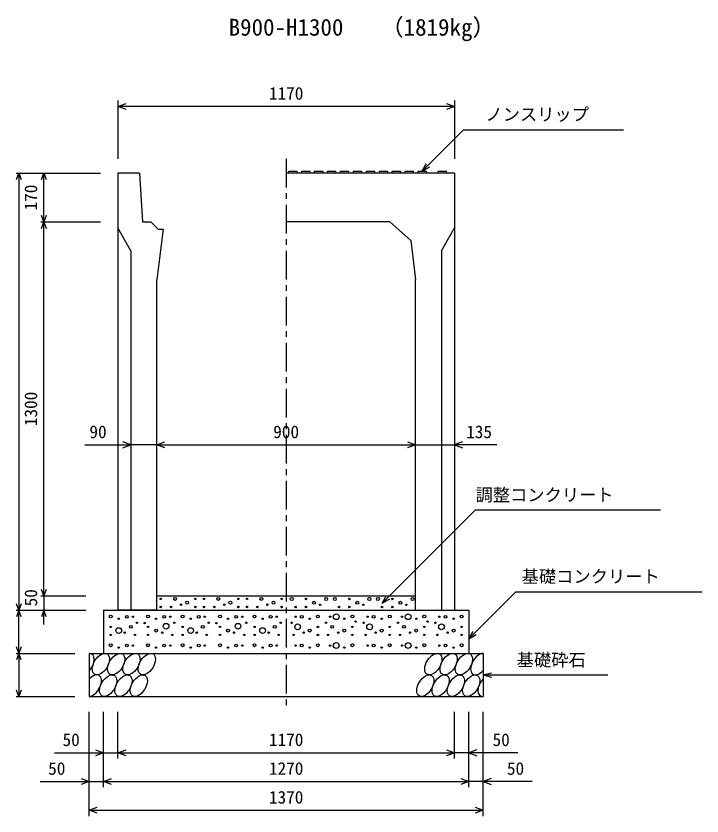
# Model space of a CAD drawing. Units: millimetres, scale not verified. Extents: x -16800 to 16800, y -5940 to 5940.
# Drawn here: x 4861 to 7246, y -2862 to -81 of the extents above; entities that cross this region are included whole.
import ezdxf
from ezdxf.enums import TextEntityAlignment as Align

# ---------------------------------------------------------------- set-up
doc = ezdxf.new("R2010")
doc.units = ezdxf.units.MM
doc.header["$LTSCALE"] = 20
doc.linetypes.add('CHAIN1', pattern=[8, 5, -1, 1, -1])
for name, color, linetype, lineweight in [('0-0_DIM', 7, 'Continuous', 25), ('0-2_HATCH', 6, 'Continuous', 25), ('0-5_OUTLINE', 3, 'Continuous', 25), ('0-6_TXT', 7, 'Continuous', 25)]:
    doc.layers.add(name, color=color, linetype=linetype, lineweight=lineweight)
doc.styles.add('ＭＳ ゴシック', font='')
doc.styles.get('ＭＳ ゴシック').set_extended_font_data('MS Gothic')

msp = doc.modelspace()

# ---------------------------------------------------------------- linework, layer by layer
at = {"layer": '0-0_DIM'}
for p, q in [((5215, -374.92), (5215, -576.66)), ((6385, -374.92), (6385, -576.66)), ((6385, -394.92), (5215, -394.92)), ((6273, -620.16), (6415.21, -477.95)), ((6972.1, -477.95), (6415.21, -477.95)), ((6273, -620.16), (6288, -594.18)), ((6273, -620.16), (6298.98, -605.16)), ((4860.8, -626.66), (5154.13, -626.66)), ((4870.8, -626.66), (4870.8, -2146.66)), ((4957.46, -796.66), (4957.46, -626.66)), ((4947.46, -796.66), (5154.13, -796.66)), ((4957.46, -2096.66), (4957.46, -796.66)), ((5100.45, -1571.66), (5260, -1571.66)), ((5350, -1571.66), (5260, -1571.66)), ((5350, -1571.66), (6250, -1571.66)), ((6250, -1571.66), (6385, -1571.66)), ((6531.96, -1571.66), (6385, -1571.66)), ((6598.65, -2083.01), (6435, -2246.66)), ((6598.65, -2083.01), (7245.53, -2083.01)), ((4947.46, -2096.66), (5104.13, -2096.66)), ((4957.46, -2096.66), (4957.46, -2146.66)), ((6133.82, -2121.66), (6148.82, -2095.68)), ((6133.82, -2121.66), (6159.8, -2106.66)), ((4860.8, -2146.66), (5104.13, -2146.66)), ((4870.8, -2296.66), (4870.8, -2146.66)), ((4957.46, -2196.66), (4957.46, -2146.66)), ((6435, -2246.66), (6450, -2220.68)), ((6435, -2246.66), (6460.98, -2231.66)), ((4860.8, -2296.66), (5065, -2296.66)), ((4870.8, -2296.66), (4870.8, -2446.66)), ((6485, -2371.66), (6513.98, -2363.9)), ((6485, -2371.66), (6918.31, -2371.66)), ((6485, -2371.66), (6513.98, -2379.43)), ((4860.8, -2446.66), (5065, -2446.66)), ((5115, -2862.18), (5115, -2499.83)), ((5165, -2762.18), (5165, -2499.83)), ((5215, -2662.18), (5215, -2499.83)), ((6385, -2662.18), (6385, -2499.83)), ((6435, -2762.18), (6435, -2499.83)), ((6485, -2862.18), (6485, -2499.83)), ((4995, -2642.18), (5215, -2642.18)), ((5215, -2642.18), (6385, -2642.18)), ((6605, -2642.18), (6385, -2642.18)), ((4945, -2742.18), (5165, -2742.18)), ((5165, -2742.18), (6435, -2742.18)), ((6655, -2742.18), (6435, -2742.18)), ((5115, -2842.18), (6485, -2842.18))]:
    msp.add_line(p, q, dxfattribs=at)
at = {"layer": '0-0_DIM', "linetype": 'CHAIN1'}
msp.add_line((5800, -576.66), (5800, -2496.66), dxfattribs=at)
at = {"layer": '0-0_DIM'}
for points in [[(5243.23, -405.18), (5215.04, -394.92), (5243.23, -384.66)], [(6356.85, -384.66), (6385.04, -394.92), (6356.85, -405.18)], [(4862.59, -649.21), (4870.8, -626.66), (4879.01, -649.21)], [(4949.26, -649.21), (4957.46, -626.66), (4965.67, -649.21)], [(4965.67, -774.11), (4957.46, -796.66), (4949.26, -774.11)], [(4949.26, -819.21), (4957.46, -796.66), (4965.67, -819.21)], [(5231.81, -1581.92), (5260, -1571.66), (5231.81, -1561.4)], [(5378.19, -1581.92), (5350, -1571.66), (5378.19, -1561.4)], [(6221.81, -1561.4), (6250, -1571.66), (6221.81, -1581.92)], [(6413.19, -1561.4), (6385, -1571.66), (6413.19, -1581.92)], [(6133.82, -2121.66), (6458.28, -1797.2), (7101.84, -1797.2)], [(4965.67, -2074.11), (4957.46, -2096.66), (4949.26, -2074.11)], [(4879.01, -2124.11), (4870.8, -2146.66), (4862.59, -2124.11)], [(4879.01, -2169.21), (4870.8, -2146.66), (4862.59, -2169.21)], [(4965.67, -2169.21), (4957.46, -2146.66), (4949.26, -2169.21)], [(4879.01, -2274.11), (4870.8, -2296.66), (4862.59, -2274.11)], [(4879.01, -2319.21), (4870.8, -2296.66), (4862.59, -2319.21)], [(4879.01, -2424.11), (4870.8, -2446.66), (4862.59, -2424.11)], [(5136.81, -2631.91), (5165, -2642.18), (5136.81, -2652.44)], [(5243.19, -2652.44), (5215, -2642.18), (5243.19, -2631.91)], [(6356.81, -2631.91), (6385, -2642.18), (6356.81, -2652.44)], [(6463.19, -2631.91), (6435, -2642.18), (6463.19, -2652.44)], [(5086.81, -2731.91), (5115, -2742.18), (5086.81, -2752.44)], [(5193.19, -2752.44), (5165, -2742.18), (5193.19, -2731.91)], [(6406.81, -2731.91), (6435, -2742.18), (6406.81, -2752.44)], [(6513.19, -2731.91), (6485, -2742.18), (6513.19, -2752.44)], [(5143.19, -2852.44), (5115, -2842.18), (5143.19, -2831.91)], [(6456.81, -2831.91), (6485, -2842.18), (6456.81, -2852.44)]]:
    msp.add_lwpolyline(points, dxfattribs=at)
at = {"layer": '0-2_HATCH'}
for points in [[(5808, -626.66), (5809, -620.16), (5837, -620.16), (5838, -626.66)], [(5853, -626.66), (5854, -620.16), (5882, -620.16), (5883, -626.66)], [(5898, -626.66), (5899, -620.16), (5927, -620.16), (5928, -626.66)], [(5943, -626.66), (5944, -620.16), (5972, -620.16), (5973, -626.66)], [(5988, -626.66), (5989, -620.16), (6017, -620.16), (6018, -626.66)], [(6033, -626.66), (6034, -620.16), (6062, -620.16), (6063, -626.66)], [(6078, -626.66), (6079, -620.16), (6107, -620.16), (6108, -626.66)], [(6123, -626.66), (6124, -620.16), (6152, -620.16), (6153, -626.66)], [(6168, -626.66), (6169, -620.16), (6197, -620.16), (6198, -626.66)], [(6213, -626.66), (6214, -620.16), (6242, -620.16), (6243, -626.66)], [(6258, -626.66), (6259, -620.16), (6287, -620.16), (6288, -626.66)], [(6327.5, -626.66), (6328.5, -620.16), (6356.5, -620.16), (6357.5, -626.66)]]:
    msp.add_lwpolyline(points, dxfattribs=at)
for centre, radius in [((5363.97, -2107.35), 2.5), ((5413.88, -2107.35), 5), ((5483.97, -2107.35), 2.5), ((5513.97, -2107.35), 2.5), ((5563.88, -2107.35), 5), ((5633.97, -2107.35), 2.5), ((5663.97, -2107.35), 2.5), ((5713.88, -2107.35), 5), ((5783.97, -2107.35), 2.5), ((5819.13, -2107.63), 5), ((5869.04, -2107.63), 2.5), ((5939.13, -2107.63), 5), ((5969.13, -2107.63), 5), ((6019.04, -2107.63), 2.5), ((6089.13, -2107.63), 5), ((6119.13, -2107.63), 5), ((6169.04, -2107.63), 2.5), ((6239.13, -2107.63), 5), ((5363.97, -2135.36), 2.5), ((5399.86, -2135.36), 2.5), ((5434.9, -2127.48), 2.5), ((5455.93, -2120.48), 5), ((5483.97, -2135.36), 2.5), ((5513.97, -2135.36), 2.5), ((5549.86, -2135.36), 2.5), ((5584.9, -2127.48), 2.5), ((5605.93, -2120.48), 5), ((5633.97, -2135.36), 2.5), ((5663.97, -2135.36), 2.5), ((5699.86, -2135.36), 2.5), ((5734.9, -2127.48), 2.5), ((5755.93, -2120.48), 5), ((5783.97, -2135.36), 2.5), ((5833.15, -2135.65), 2.5), ((5869.04, -2135.65), 2.5), ((5897.08, -2120.76), 5), ((5918.11, -2127.77), 2.5), ((5983.15, -2135.65), 2.5), ((6019.04, -2135.65), 2.5), ((6047.08, -2120.76), 5), ((6068.11, -2127.77), 2.5), ((6133.15, -2135.65), 2.5), ((6169.04, -2135.65), 2.5), ((6197.08, -2120.76), 5), ((6218.11, -2127.77), 2.5), ((5189.97, -2168.61), 5), ((5246.04, -2169.48), 5), ((5267.07, -2169.48), 2.5), ((5319.97, -2168.61), 5), ((5376.04, -2169.48), 5), ((5397.07, -2169.48), 2.5), ((5439.97, -2168.61), 5), ((5496.04, -2169.48), 5), ((5517.07, -2169.48), 2.5), ((5569.97, -2168.61), 5), ((5626.04, -2169.48), 5), ((5647.07, -2169.48), 2.5), ((5689.97, -2168.61), 5), ((5746.04, -2169.48), 5), ((5767.07, -2169.48), 2.5), ((5832.93, -2169.48), 2.5), ((5853.96, -2169.48), 5), ((5910.03, -2168.61), 5), ((5952.93, -2169.48), 2.5), ((5973.96, -2169.48), 10), ((6030.03, -2168.61), 5), ((6082.93, -2169.48), 2.5), ((6103.96, -2169.48), 5), ((6160.03, -2168.61), 5), ((6202.93, -2169.48), 2.5), ((6223.96, -2169.48), 10), ((6280.03, -2168.61), 5), ((6332.93, -2169.48), 2.5), ((6353.96, -2169.48), 5), ((6410.03, -2168.61), 5), ((5218.01, -2176.49), 2.5), ((5281.09, -2190.49), 2.5), ((5307.55, -2191.4), 2.5), ((5348.01, -2176.49), 2.5), ((5382.58, -2202.5), 10), ((5411.09, -2190.49), 2.5), ((5468.01, -2176.49), 2.5), ((5531.09, -2190.49), 2.5), ((5557.55, -2191.4), 2.5), ((5598.01, -2176.49), 2.5), ((5632.58, -2202.5), 10), ((5661.09, -2190.49), 2.5), ((5718.01, -2176.49), 2.5), ((5781.09, -2190.49), 2.5), ((5818.91, -2190.49), 2.5), ((5839.94, -2204.5), 10), ((5881.99, -2176.49), 2.5), ((5938.91, -2190.49), 2.5), ((6001.99, -2176.49), 2.5), ((6041.37, -2186.18), 2.5), ((6068.91, -2190.49), 2.5), ((6089.94, -2204.5), 10), ((6131.99, -2176.49), 2.5), ((6188.91, -2190.49), 2.5), ((6251.99, -2176.49), 2.5), ((6291.37, -2186.18), 2.5), ((6318.91, -2190.49), 2.5), ((6339.94, -2204.5), 10), ((6381.99, -2176.49), 2.5), ((5189.97, -2204.5), 2.5), ((5218.01, -2217.63), 10), ((5239.03, -2224.64), 2.5), ((5260.06, -2204.5), 5), ((5319.97, -2204.5), 2.5), ((5348.01, -2217.63), 5), ((5369.03, -2224.64), 2.5), ((5439.97, -2204.5), 2.5), ((5468.01, -2217.63), 10), ((5489.03, -2224.64), 2.5), ((5510.06, -2204.5), 5), ((5569.97, -2204.5), 2.5), ((5598.01, -2217.63), 5), ((5619.03, -2224.64), 2.5), ((5689.97, -2204.5), 2.5), ((5718.01, -2217.63), 10), ((5739.03, -2224.64), 2.5), ((5760.06, -2204.5), 5), ((5860.97, -2224.64), 2.5), ((5881.99, -2217.63), 5), ((5910.03, -2204.5), 2.5), ((5959.94, -2204.5), 5), ((5980.97, -2224.64), 2.5), ((6001.99, -2217.63), 5), ((6030.03, -2204.5), 2.5), ((6110.97, -2224.64), 2.5), ((6131.99, -2217.63), 5), ((6160.03, -2204.5), 2.5), ((6209.94, -2204.5), 5), ((6230.97, -2224.64), 2.5), ((6251.99, -2217.63), 5), ((6280.03, -2204.5), 2.5), ((6360.97, -2224.64), 2.5), ((6381.99, -2217.63), 5), ((6410.03, -2204.5), 2.5), ((5189.97, -2232.51), 2.5), ((5274.08, -2232.51), 2.5), ((5319.97, -2232.51), 2.5), ((5404.08, -2232.51), 2.5), ((5439.97, -2232.51), 2.5), ((5524.08, -2232.51), 2.5), ((5569.97, -2232.51), 2.5), ((5654.08, -2232.51), 2.5), ((5689.97, -2232.51), 2.5), ((5774.08, -2232.51), 2.5), ((5825.92, -2232.51), 2.5), ((5910.03, -2232.51), 2.5), ((5945.92, -2232.51), 2.5), ((6030.03, -2232.51), 2.5), ((6075.92, -2232.51), 2.5), ((6160.03, -2232.51), 2.5), ((6195.92, -2232.51), 2.5), ((6280.03, -2232.51), 2.5), ((6325.92, -2232.51), 2.5), ((6410.03, -2232.51), 2.5), ((5189.97, -2268.61), 5), ((5218.01, -2276.49), 2.5), ((5246.04, -2269.48), 5), ((5267.07, -2269.48), 2.5), ((5319.97, -2268.61), 5), ((5348.01, -2276.49), 2.5), ((5376.04, -2269.48), 5), ((5397.07, -2269.48), 2.5), ((5439.97, -2268.61), 5), ((5468.01, -2276.49), 2.5), ((5496.04, -2269.48), 5), ((5517.07, -2269.48), 2.5), ((5569.97, -2268.61), 5), ((5598.01, -2276.49), 2.5), ((5626.04, -2269.48), 5), ((5647.07, -2269.48), 2.5), ((5689.97, -2268.61), 5), ((5718.01, -2276.49), 2.5), ((5746.04, -2269.48), 5), ((5767.07, -2269.48), 2.5), ((5832.93, -2269.48), 2.5), ((5853.96, -2269.48), 5), ((5881.99, -2276.49), 2.5), ((5910.03, -2268.61), 5), ((5952.93, -2269.48), 2.5), ((5973.96, -2269.48), 10), ((6001.99, -2276.49), 2.5), ((6030.03, -2268.61), 5), ((6082.93, -2269.48), 2.5), ((6103.96, -2269.48), 5), ((6131.99, -2276.49), 2.5), ((6160.03, -2268.61), 5), ((6202.93, -2269.48), 2.5), ((6223.96, -2269.48), 10), ((6251.99, -2276.49), 2.5), ((6280.03, -2268.61), 5), ((6332.93, -2269.48), 2.5), ((6353.96, -2269.48), 5), ((6381.99, -2276.49), 2.5), ((6410.03, -2268.61), 5)]:
    msp.add_circle(centre, radius, dxfattribs=at)
for centre, start_param, end_param in [((5102.63, -2334.18), 4.385593, 6.6745444), ((6471.14, -2334.18), 0.3357715, 4.4411806), ((5127.96, -2409.17), 3.5111464, 7.548991), ((6496.46, -2409.17), 1.2110787, 3.5658734)]:
    msp.add_ellipse(centre, major_axis=(21.81, 35.31), ratio=0.5792, start_param=start_param, end_param=end_param, dxfattribs=at)
for centre in [(5155.84, -2334.18), (5209.05, -2334.18), (5262.26, -2334.18), (5315.47, -2334.18), (6311.51, -2334.18), (6364.72, -2334.18), (6417.93, -2334.18), (5181.16, -2409.17), (5234.37, -2409.17), (5287.58, -2409.17), (6283.63, -2409.17), (6336.84, -2409.17), (6390.04, -2409.17), (6443.25, -2409.17)]:
    msp.add_ellipse(centre, major_axis=(21.81, 35.31), ratio=0.5792, dxfattribs=at)
at = {"layer": '0-5_OUTLINE'}
for p, q in [((5290, -626.66), (5215, -626.66)), ((5215, -626.66), (5215, -2146.66)), ((5290, -626.66), (5300, -796.64)), ((6385, -626.66), (5800, -626.66)), ((6385, -626.66), (6385, -2146.66)), ((5300, -796.64), (5330, -796.64)), ((5330, -796.64), (5355, -821.64)), ((6160, -796.66), (5800, -796.66)), ((5260, -896.66), (5215, -816.66)), ((5371.88, -821.64), (5350, -996.66)), ((5355, -821.64), (5371.88, -821.64)), ((6340, -896.66), (6385, -816.66)), ((5260, -896.66), (5260, -2146.66)), ((6340, -896.66), (6340, -2146.66)), ((5350, -2146.66), (5350, -996.66)), ((6250, -2146.66), (6250, -996.66)), ((5350, -2096.66), (6250, -2096.66)), ((5165, -2146.66), (6435, -2146.66)), ((5165, -2146.66), (5165, -2296.66)), ((5350, -2146.66), (5215, -2146.66)), ((6250, -2146.66), (6385, -2146.66)), ((6435, -2146.66), (6435, -2296.66)), ((5115, -2296.66), (6485, -2296.66)), ((5115, -2296.66), (5115, -2446.66)), ((6485, -2296.66), (6485, -2446.66)), ((5115, -2446.66), (6485, -2446.66))]:
    msp.add_line(p, q, dxfattribs=at)
msp.add_lwpolyline([(6160, -796.66), (6233.06, -861.16), (6250, -996.66)], dxfattribs=at)

# ---------------------------------------------------------------- texts
at = {"layer": '0-0_DIM', "style": 'ＭＳ ゴシック'}
for s, p in [('1170', (5740, -384.92)), ('ノンスリップ', (6492.52, -457.77)), ('90', (5116.03, -1561.66)), ('900', (5755, -1561.66)), ('135', (6425.76, -1561.66)), ('調整コンクリート', (6458.28, -1780.77)), ('基礎コンクリート', (6618.65, -2064.27)), ('基礎砕石', (6601.32, -2354.49)), ('50', (5022.56, -2632.18)), ('1170', (5740, -2632.18)), ('50', (6517.44, -2632.18)), ('50', (4972.56, -2732.18)), ('1270', (5740, -2732.18)), ('50', (6567.44, -2732.18)), ('1370', (5740, -2832.18))]:
    msp.add_text(s, height=43.99, dxfattribs=at).set_placement(p, align=Align.BOTTOM_LEFT)
for s, p in [('170', (4947.46, -756.66)), ('1300', (4947.46, -1506.66)), ('50', (4947.46, -2133.33))]:
    msp.add_text(s, height=43.99, rotation=90, dxfattribs=at).set_placement(p, align=Align.BOTTOM_LEFT)
at = {"layer": '0-6_TXT', "style": 'ＭＳ ゴシック'}
for s, p in [('（1819kg）', (6128.37, -166.66)), ('B900-H1300', (5600, -166.66))]:
    msp.add_text(s, height=58.65, dxfattribs=at).set_placement(p, align=Align.BOTTOM_LEFT)

doc.saveas('drawing.dxf')
